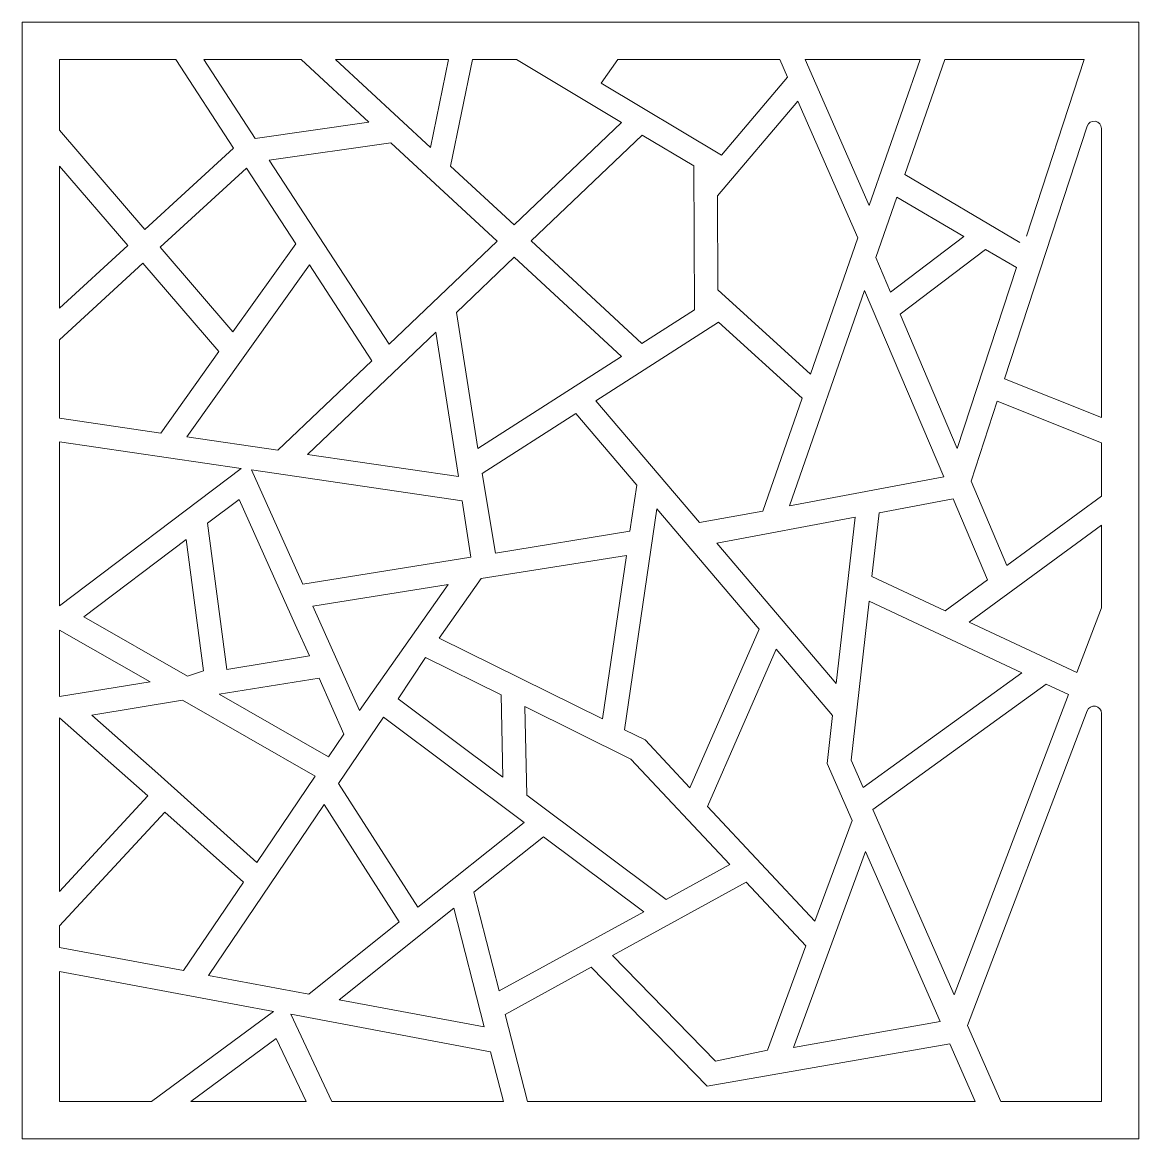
# Model space of a CAD drawing. Header units: centimetres. Extents: x -6.2 to 6.3, y -12.6 to 13.4.
# Drawn here: x -6.22 to 6.31, y -12.56 to -0.03 of the extents above; entities that cross this region are included whole.
import ezdxf

# ---------------------------------------------------------------- set-up
doc = ezdxf.new("R2010")
doc.units = ezdxf.units.CM
doc.header["$MEASUREMENT"] = 0
doc.layers.add('layer 1', color=7, linetype='Continuous')

msp = doc.modelspace()

# ---------------------------------------------------------------- linework, layer by layer
at = {"layer": 'layer 1', "color": 242, "lineweight": 9}
for points, knots in [([(-6.22407, -0.03221), (-6.22407, -0.03221), (6.30597, -0.03221), (6.30597, -0.03221), (6.30597, -0.03221), (6.30597, -0.03221), (6.30597, -12.56225), (6.30597, -12.56225), (6.30597, -12.56225), (6.30597, -12.56225), (-6.22407, -12.56225), (-6.22407, -12.56225), (-6.22407, -12.56225), (-6.22407, -12.56225), (-6.22407, -0.03221), (-6.22407, -0.03221)], [0, 0, 0, 0, 0.2, 0.2, 0.2, 0.2, 0.4, 0.4, 0.4, 0.4, 0.6, 0.6, 0.6, 0.6, 1, 1, 1, 1]), ([(-4.50072, -0.44987), (-4.50072, -0.44987), (-5.8064, -0.44987), (-5.8064, -0.44987), (-5.8064, -0.44987), (-5.8064, -0.44987), (-5.8064, -1.24283), (-5.8064, -1.24283), (-5.8064, -1.24283), (-5.8064, -1.24283), (-4.84776, -2.35795), (-4.84776, -2.35795), (-4.84776, -2.35795), (-4.84776, -2.35795), (-3.85373, -1.44424), (-3.85373, -1.44424), (-3.85373, -1.44424), (-3.85373, -1.44424), (-4.50072, -0.44987), (-4.50072, -0.44987)], [0, 0, 0, 0, 0.16666667, 0.16666667, 0.16666667, 0.16666667, 0.33333333, 0.33333333, 0.33333333, 0.33333333, 0.5, 0.5, 0.5, 0.5, 0.66666667, 0.66666667, 0.66666667, 0.66666667, 1, 1, 1, 1]), ([(-3.09546, -0.44987), (-3.09546, -0.44987), (-4.18722, -0.44987), (-4.18722, -0.44987), (-4.18722, -0.44987), (-4.18722, -0.44987), (-3.61131, -1.33506), (-3.61131, -1.33506), (-3.61131, -1.33506), (-3.61131, -1.33506), (-2.33503, -1.15436), (-2.33503, -1.15436), (-2.33503, -1.15436), (-2.33503, -1.15436), (-3.09546, -0.44987), (-3.09546, -0.44987)], [0, 0, 0, 0, 0.2, 0.2, 0.2, 0.2, 0.4, 0.4, 0.4, 0.4, 0.6, 0.6, 0.6, 0.6, 1, 1, 1, 1]), ([(-1.4389, -0.44987), (-1.4389, -0.44987), (-2.70891, -0.44987), (-2.70891, -0.44987), (-2.70891, -0.44987), (-2.70891, -0.44987), (-1.64357, -1.43685), (-1.64357, -1.43685), (-1.64357, -1.43685), (-1.64357, -1.43685), (-1.4389, -0.44987), (-1.4389, -0.44987)], [0, 0, 0, 0, 0.25, 0.25, 0.25, 0.25, 0.5, 0.5, 0.5, 0.5, 1, 1, 1, 1]), ([(-1.17059, -0.44987), (-1.17059, -0.44987), (-0.6789, -0.44987), (-0.6789, -0.44987), (-0.6789, -0.44987), (-0.6789, -0.44987), (0.50117, -1.15697), (0.50117, -1.15697), (0.50117, -1.15697), (0.50117, -1.15697), (-0.70451, -2.30681), (-0.70451, -2.30681), (-0.70451, -2.30681), (-0.70451, -2.30681), (-1.4185, -1.64532), (-1.4185, -1.64532), (-1.4185, -1.64532), (-1.4185, -1.64532), (-1.17059, -0.44987), (-1.17059, -0.44987)], [0, 0, 0, 0, 0.16666667, 0.16666667, 0.16666667, 0.16666667, 0.33333333, 0.33333333, 0.33333333, 0.33333333, 0.5, 0.5, 0.5, 0.5, 0.66666667, 0.66666667, 0.66666667, 0.66666667, 1, 1, 1, 1]), ([(0.46107, -0.44987), (0.46107, -0.44987), (2.27684, -0.44987), (2.27684, -0.44987), (2.27684, -0.44987), (2.27684, -0.44987), (2.36359, -0.64769), (2.36359, -0.64769), (2.36359, -0.64769), (2.36359, -0.64769), (1.62214, -1.5223), (1.62214, -1.5223), (1.62214, -1.5223), (1.62214, -1.5223), (0.27349, -0.71425), (0.27349, -0.71425), (0.27349, -0.71425), (0.27349, -0.71425), (0.46107, -0.44987), (0.46107, -0.44987)], [0, 0, 0, 0, 0.16666667, 0.16666667, 0.16666667, 0.16666667, 0.33333333, 0.33333333, 0.33333333, 0.33333333, 0.5, 0.5, 0.5, 0.5, 0.66666667, 0.66666667, 0.66666667, 0.66666667, 1, 1, 1, 1]), ([(3.85204, -0.44987), (3.85204, -0.44987), (2.56372, -0.44987), (2.56372, -0.44987), (2.56372, -0.44987), (2.56372, -0.44987), (3.28181, -2.08746), (3.28181, -2.08746), (3.28181, -2.08746), (3.28181, -2.08746), (3.85204, -0.44987), (3.85204, -0.44987)], [0, 0, 0, 0, 0.25, 0.25, 0.25, 0.25, 0.5, 0.5, 0.5, 0.5, 1, 1, 1, 1]), ([(5.04831, -2.43202), (5.04831, -2.43202), (5.69598, -0.44987), (5.69598, -0.44987), (5.69598, -0.44987), (5.69598, -0.44987), (4.13019, -0.44987), (4.13019, -0.44987), (4.13019, -0.44987), (4.13019, -0.44987), (3.68099, -1.73991), (3.68099, -1.73991), (3.68099, -1.73991), (3.68099, -1.73991), (4.97366, -2.50427), (4.97366, -2.50427)], [0, 0, 0, 0, 0.2, 0.2, 0.2, 0.2, 0.4, 0.4, 0.4, 0.4, 0.6, 0.6, 0.6, 0.6, 1, 1, 1, 1]), ([(3.1548, -2.45215), (3.1548, -2.45215), (2.48099, -0.91554), (2.48099, -0.91554), (2.48099, -0.91554), (2.48099, -0.91554), (1.57798, -1.98061), (1.57798, -1.98061), (1.57798, -1.98061), (1.57798, -1.98061), (1.58165, -3.035), (1.58165, -3.035), (1.58165, -3.035), (1.58165, -3.035), (2.62249, -3.9808), (2.62249, -3.9808), (2.62249, -3.9808), (2.62249, -3.9808), (3.1548, -2.45215), (3.1548, -2.45215)], [0, 0, 0, 0, 0.16666667, 0.16666667, 0.16666667, 0.16666667, 0.33333333, 0.33333333, 0.33333333, 0.33333333, 0.5, 0.5, 0.5, 0.5, 0.66666667, 0.66666667, 0.66666667, 0.66666667, 1, 1, 1, 1]), ([(5.8883, -1.2244), (5.8883, -1.2244), (5.8883, -4.46857), (5.8883, -4.46857), (5.8883, -4.46857), (5.8883, -4.46857), (4.80118, -4.03434), (4.80118, -4.03434), (4.80118, -4.03434), (4.80118, -4.03434), (5.72766, -1.19882), (5.72766, -1.19882), (5.72766, -1.19882), (5.74023, -1.16034), (5.77891, -1.1367), (5.81889, -1.14306), (5.81889, -1.14306), (5.85888, -1.14943), (5.8883, -1.18391), (5.8883, -1.2244)], [0, 0, 0, 0, 0.16666667, 0.16666667, 0.16666667, 0.16666667, 0.33333333, 0.33333333, 0.33333333, 0.33333333, 0.5, 0.5, 0.5, 0.5, 0.66666667, 0.66666667, 0.66666667, 0.66666667, 1, 1, 1, 1]), ([(0.73496, -1.297), (0.73496, -1.297), (1.31412, -1.64405), (1.31412, -1.64405), (1.31412, -1.64405), (1.31412, -1.64405), (1.31971, -3.25809), (1.31971, -3.25809), (1.31971, -3.25809), (1.31971, -3.25809), (0.73015, -3.63594), (0.73015, -3.63594), (0.73015, -3.63594), (0.73015, -3.63594), (-0.51142, -2.48568), (-0.51142, -2.48568), (-0.51142, -2.48568), (-0.51142, -2.48568), (0.73496, -1.297), (0.73496, -1.297)], [0, 0, 0, 0, 0.16666667, 0.16666667, 0.16666667, 0.16666667, 0.33333333, 0.33333333, 0.33333333, 0.33333333, 0.5, 0.5, 0.5, 0.5, 0.66666667, 0.66666667, 0.66666667, 0.66666667, 1, 1, 1, 1]), ([(-2.08653, -1.38452), (-2.08653, -1.38452), (-0.89497, -2.48843), (-0.89497, -2.48843), (-0.89497, -2.48843), (-0.89497, -2.48843), (-2.1081, -3.64544), (-2.1081, -3.64544), (-2.1081, -3.64544), (-2.1081, -3.64544), (-3.45323, -1.57802), (-3.45323, -1.57802), (-3.45323, -1.57802), (-3.45323, -1.57802), (-2.08653, -1.38452), (-2.08653, -1.38452)], [0, 0, 0, 0, 0.2, 0.2, 0.2, 0.2, 0.4, 0.4, 0.4, 0.4, 0.6, 0.6, 0.6, 0.6, 1, 1, 1, 1]), ([(-5.8064, -1.64583), (-5.8064, -1.64583), (-5.8064, -3.23913), (-5.8064, -3.23913), (-5.8064, -3.23913), (-5.8064, -3.23913), (-5.04126, -2.53579), (-5.04126, -2.53579), (-5.04126, -2.53579), (-5.04126, -2.53579), (-5.8064, -1.64583), (-5.8064, -1.64583)], [0, 0, 0, 0, 0.25, 0.25, 0.25, 0.25, 0.5, 0.5, 0.5, 0.5, 1, 1, 1, 1]), ([(-3.15578, -2.51694), (-3.15578, -2.51694), (-3.70846, -1.66755), (-3.70846, -1.66755), (-3.70846, -1.66755), (-3.70846, -1.66755), (-4.67641, -2.55731), (-4.67641, -2.55731), (-4.67641, -2.55731), (-4.67641, -2.55731), (-3.86015, -3.50683), (-3.86015, -3.50683), (-3.86015, -3.50683), (-3.86015, -3.50683), (-3.15578, -2.51694), (-3.15578, -2.51694)], [0, 0, 0, 0, 0.2, 0.2, 0.2, 0.2, 0.4, 0.4, 0.4, 0.4, 0.6, 0.6, 0.6, 0.6, 1, 1, 1, 1]), ([(3.52144, -3.06018), (3.52144, -3.06018), (3.35631, -2.6723), (3.35631, -2.6723), (3.35631, -2.6723), (3.35631, -2.6723), (3.59286, -1.99295), (3.59286, -1.99295), (3.59286, -1.99295), (3.59286, -1.99295), (4.34233, -2.43615), (4.34233, -2.43615), (4.34233, -2.43615), (4.34233, -2.43615), (3.52144, -3.06018), (3.52144, -3.06018)], [0, 0, 0, 0, 0.2, 0.2, 0.2, 0.2, 0.4, 0.4, 0.4, 0.4, 0.6, 0.6, 0.6, 0.6, 1, 1, 1, 1]), ([(3.6276, -3.30948), (3.6276, -3.30948), (4.26923, -4.8165), (4.26923, -4.8165), (4.26923, -4.8165), (4.26923, -4.8165), (4.93287, -2.78536), (4.93287, -2.78536), (4.93287, -2.78536), (4.93287, -2.78536), (4.58646, -2.58057), (4.58646, -2.58057), (4.58646, -2.58057), (4.58646, -2.58057), (3.6276, -3.30948), (3.6276, -3.30948)], [0, 0, 0, 0, 0.2, 0.2, 0.2, 0.2, 0.4, 0.4, 0.4, 0.4, 0.6, 0.6, 0.6, 0.6, 1, 1, 1, 1]), ([(-5.8064, -3.59601), (-5.8064, -3.59601), (-4.86991, -2.73514), (-4.86991, -2.73514), (-4.86991, -2.73514), (-4.86991, -2.73514), (-4.01707, -3.72725), (-4.01707, -3.72725), (-4.01707, -3.72725), (-4.01707, -3.72725), (-4.66788, -4.64186), (-4.66788, -4.64186), (-4.66788, -4.64186), (-4.66788, -4.64186), (-5.8064, -4.47515), (-5.8064, -4.47515), (-5.8064, -4.47515), (-5.8064, -4.47515), (-5.8064, -3.59601), (-5.8064, -3.59601)], [0, 0, 0, 0, 0.16666667, 0.16666667, 0.16666667, 0.16666667, 0.33333333, 0.33333333, 0.33333333, 0.33333333, 0.5, 0.5, 0.5, 0.5, 0.66666667, 0.66666667, 0.66666667, 0.66666667, 1, 1, 1, 1]), ([(-3.00179, -2.75372), (-3.00179, -2.75372), (-2.30157, -3.8299), (-2.30157, -3.8299), (-2.30157, -3.8299), (-2.30157, -3.8299), (-3.35455, -4.83417), (-3.35455, -4.83417), (-3.35455, -4.83417), (-3.35455, -4.83417), (-4.37585, -4.68461), (-4.37585, -4.68461), (-4.37585, -4.68461), (-4.37585, -4.68461), (-3.00179, -2.75372), (-3.00179, -2.75372)], [0, 0, 0, 0, 0.2, 0.2, 0.2, 0.2, 0.4, 0.4, 0.4, 0.4, 0.6, 0.6, 0.6, 0.6, 1, 1, 1, 1]), ([(-1.35201, -3.28739), (-1.35201, -3.28739), (-0.70187, -2.66731), (-0.70187, -2.66731), (-0.70187, -2.66731), (-0.70187, -2.66731), (0.50172, -3.78236), (0.50172, -3.78236), (0.50172, -3.78236), (0.50172, -3.78236), (-1.11281, -4.81713), (-1.11281, -4.81713), (-1.11281, -4.81713), (-1.11281, -4.81713), (-1.35201, -3.28739), (-1.35201, -3.28739)], [0, 0, 0, 0, 0.2, 0.2, 0.2, 0.2, 0.4, 0.4, 0.4, 0.4, 0.6, 0.6, 0.6, 0.6, 1, 1, 1, 1]), ([(2.38616, -5.45828), (2.38616, -5.45828), (3.22784, -3.04123), (3.22784, -3.04123), (3.22784, -3.04123), (3.22784, -3.04123), (4.11833, -5.13262), (4.11833, -5.13262), (4.11833, -5.13262), (4.11833, -5.13262), (2.38616, -5.45828), (2.38616, -5.45828)], [0, 0, 0, 0, 0.25, 0.25, 0.25, 0.25, 0.5, 0.5, 0.5, 0.5, 1, 1, 1, 1]), ([(-3.0245, -4.88245), (-3.0245, -4.88245), (-1.32964, -5.13058), (-1.32964, -5.13058), (-1.32964, -5.13058), (-1.32964, -5.13058), (-1.58344, -3.5081), (-1.58344, -3.5081), (-1.58344, -3.5081), (-1.58344, -3.5081), (-3.0245, -4.88245), (-3.0245, -4.88245)], [0, 0, 0, 0, 0.25, 0.25, 0.25, 0.25, 0.5, 0.5, 0.5, 0.5, 1, 1, 1, 1]), ([(2.08665, -5.51958), (2.08665, -5.51958), (2.52859, -4.25044), (2.52859, -4.25044), (2.52859, -4.25044), (2.52859, -4.25044), (1.58951, -3.3972), (1.58951, -3.3972), (1.58951, -3.3972), (1.58951, -3.3972), (0.21332, -4.27925), (0.21332, -4.27925), (0.21332, -4.27925), (0.21332, -4.27925), (1.37617, -5.64778), (1.37617, -5.64778), (1.37617, -5.64778), (1.37617, -5.64778), (2.08665, -5.51958), (2.08665, -5.51958)], [0, 0, 0, 0, 0.16666667, 0.16666667, 0.16666667, 0.16666667, 0.33333333, 0.33333333, 0.33333333, 0.33333333, 0.5, 0.5, 0.5, 0.5, 0.66666667, 0.66666667, 0.66666667, 0.66666667, 1, 1, 1, 1]), ([(5.8883, -4.7515), (5.8883, -4.7515), (5.8883, -5.3515), (5.8883, -5.3515), (5.8883, -5.3515), (5.8883, -5.3515), (4.82787, -6.12846), (4.82787, -6.12846), (4.82787, -6.12846), (4.82787, -6.12846), (4.42559, -5.18374), (4.42559, -5.18374), (4.42559, -5.18374), (4.42559, -5.18374), (4.71946, -4.28452), (4.71946, -4.28452), (4.71946, -4.28452), (4.71946, -4.28452), (5.8883, -4.7515), (5.8883, -4.7515)], [0, 0, 0, 0, 0.16666667, 0.16666667, 0.16666667, 0.16666667, 0.33333333, 0.33333333, 0.33333333, 0.33333333, 0.5, 0.5, 0.5, 0.5, 0.66666667, 0.66666667, 0.66666667, 0.66666667, 1, 1, 1, 1]), ([(-1.06421, -5.09798), (-1.06421, -5.09798), (-0.00989, -4.42226), (-0.00989, -4.42226), (-0.00989, -4.42226), (-0.00989, -4.42226), (0.67245, -5.22533), (0.67245, -5.22533), (0.67245, -5.22533), (0.67245, -5.22533), (0.59625, -5.74523), (0.59625, -5.74523), (0.59625, -5.74523), (0.59625, -5.74523), (-0.91449, -5.98959), (-0.91449, -5.98959), (-0.91449, -5.98959), (-0.91449, -5.98959), (-1.06421, -5.09798), (-1.06421, -5.09798)], [0, 0, 0, 0, 0.16666667, 0.16666667, 0.16666667, 0.16666667, 0.33333333, 0.33333333, 0.33333333, 0.33333333, 0.5, 0.5, 0.5, 0.5, 0.66666667, 0.66666667, 0.66666667, 0.66666667, 1, 1, 1, 1]), ([(-5.8064, -4.7407), (-5.8064, -4.7407), (-5.8064, -6.58138), (-5.8064, -6.58138), (-5.8064, -6.58138), (-5.8064, -6.58138), (-3.76771, -5.03917), (-3.76771, -5.03917), (-3.76771, -5.03917), (-3.76771, -5.03917), (-5.8064, -4.7407), (-5.8064, -4.7407)], [0, 0, 0, 0, 0.25, 0.25, 0.25, 0.25, 0.5, 0.5, 0.5, 0.5, 1, 1, 1, 1]), ([(-1.28722, -5.40235), (-1.28722, -5.40235), (-3.6525, -5.05602), (-3.6525, -5.05602), (-3.6525, -5.05602), (-3.6525, -5.05602), (-3.07581, -6.33905), (-3.07581, -6.33905), (-3.07581, -6.33905), (-3.07581, -6.33905), (-1.18842, -6.03387), (-1.18842, -6.03387), (-1.18842, -6.03387), (-1.18842, -6.03387), (-1.28722, -5.40235), (-1.28722, -5.40235)], [0, 0, 0, 0, 0.2, 0.2, 0.2, 0.2, 0.4, 0.4, 0.4, 0.4, 0.6, 0.6, 0.6, 0.6, 1, 1, 1, 1]), ([(-3.34134, -6.3891), (-3.34134, -6.3891), (-3.15986, -6.79279), (-3.15986, -6.79279), (-3.15986, -6.79279), (-3.15986, -6.79279), (-3.00227, -7.14351), (-3.00227, -7.14351), (-3.00227, -7.14351), (-3.00227, -7.14351), (-3.92893, -7.2944), (-3.92893, -7.2944), (-3.92893, -7.2944), (-3.92893, -7.2944), (-4.14445, -5.65353), (-4.14445, -5.65353), (-4.14445, -5.65353), (-4.14445, -5.65353), (-3.79183, -5.38681), (-3.79183, -5.38681), (-3.79183, -5.38681), (-3.79183, -5.38681), (-3.34134, -6.3891), (-3.34134, -6.3891)], [0, 0, 0, 0, 0.14285714, 0.14285714, 0.14285714, 0.14285714, 0.28571429, 0.28571429, 0.28571429, 0.28571429, 0.42857143, 0.42857143, 0.42857143, 0.42857143, 0.57142857, 0.57142857, 0.57142857, 0.57142857, 0.71428571, 0.71428571, 0.71428571, 0.71428571, 1, 1, 1, 1]), ([(4.1323, -6.63816), (4.1323, -6.63816), (3.31108, -6.25371), (3.31108, -6.25371), (3.31108, -6.25371), (3.31108, -6.25371), (3.39242, -5.53639), (3.39242, -5.53639), (3.39242, -5.53639), (3.39242, -5.53639), (4.22371, -5.38021), (4.22371, -5.38021), (4.22371, -5.38021), (4.22371, -5.38021), (4.61026, -6.28796), (4.61026, -6.28796), (4.61026, -6.28796), (4.61026, -6.28796), (4.1323, -6.63816), (4.1323, -6.63816)], [0, 0, 0, 0, 0.16666667, 0.16666667, 0.16666667, 0.16666667, 0.33333333, 0.33333333, 0.33333333, 0.33333333, 0.5, 0.5, 0.5, 0.5, 0.66666667, 0.66666667, 0.66666667, 0.66666667, 1, 1, 1, 1]), ([(0.53531, -7.97296), (0.53531, -7.97296), (0.76566, -8.08697), (0.76566, -8.08697), (0.76566, -8.08697), (0.76566, -8.08697), (1.26925, -8.62443), (1.26925, -8.62443), (1.26925, -8.62443), (1.26925, -8.62443), (2.04765, -6.84378), (2.04765, -6.84378), (2.04765, -6.84378), (2.04765, -6.84378), (0.89888, -5.49187), (0.89888, -5.49187), (0.89888, -5.49187), (0.89888, -5.49187), (0.53531, -7.97296), (0.53531, -7.97296)], [0, 0, 0, 0, 0.16666667, 0.16666667, 0.16666667, 0.16666667, 0.33333333, 0.33333333, 0.33333333, 0.33333333, 0.5, 0.5, 0.5, 0.5, 0.66666667, 0.66666667, 0.66666667, 0.66666667, 1, 1, 1, 1]), ([(3.12222, -5.5872), (3.12222, -5.5872), (1.57233, -5.87862), (1.57233, -5.87862), (1.57233, -5.87862), (1.57233, -5.87862), (2.91056, -7.45355), (2.91056, -7.45355), (2.91056, -7.45355), (2.91056, -7.45355), (3.12222, -5.5872), (3.12222, -5.5872)], [0, 0, 0, 0, 0.25, 0.25, 0.25, 0.25, 0.5, 0.5, 0.5, 0.5, 1, 1, 1, 1]), ([(5.8883, -6.60342), (5.8883, -6.60342), (5.8883, -5.6772), (5.8883, -5.6772), (5.8883, -5.6772), (5.8883, -5.6772), (4.40349, -6.76507), (4.40349, -6.76507), (4.40349, -6.76507), (4.40349, -6.76507), (5.61139, -7.33048), (5.61139, -7.33048), (5.61139, -7.33048), (5.61139, -7.33048), (5.8883, -6.60342), (5.8883, -6.60342)], [0, 0, 0, 0, 0.2, 0.2, 0.2, 0.2, 0.4, 0.4, 0.4, 0.4, 0.6, 0.6, 0.6, 0.6, 1, 1, 1, 1]), ([(-4.37096, -7.37118), (-4.37096, -7.37118), (-4.19158, -7.31198), (-4.19158, -7.31198), (-4.19158, -7.31198), (-4.19158, -7.31198), (-4.38543, -5.8359), (-4.38543, -5.8359), (-4.38543, -5.8359), (-4.38543, -5.8359), (-5.5353, -6.70571), (-5.5353, -6.70571), (-5.5353, -6.70571), (-5.5353, -6.70571), (-4.37096, -7.37118), (-4.37096, -7.37118)], [0, 0, 0, 0, 0.2, 0.2, 0.2, 0.2, 0.4, 0.4, 0.4, 0.4, 0.6, 0.6, 0.6, 0.6, 1, 1, 1, 1]), ([(-1.07541, -6.27516), (-1.07541, -6.27516), (-1.54491, -6.94362), (-1.54491, -6.94362), (-1.54491, -6.94362), (-1.54491, -6.94362), (0.28773, -7.85052), (0.28773, -7.85052), (0.28773, -7.85052), (0.28773, -7.85052), (0.55622, -6.01825), (0.55622, -6.01825), (0.55622, -6.01825), (0.55622, -6.01825), (-1.07541, -6.27516), (-1.07541, -6.27516)], [0, 0, 0, 0, 0.2, 0.2, 0.2, 0.2, 0.4, 0.4, 0.4, 0.4, 0.6, 0.6, 0.6, 0.6, 1, 1, 1, 1]), ([(-2.43814, -7.75789), (-2.43814, -7.75789), (-1.4428, -6.34117), (-1.4428, -6.34117), (-1.4428, -6.34117), (-1.4428, -6.34117), (-2.96425, -6.58718), (-2.96425, -6.58718), (-2.96425, -6.58718), (-2.96425, -6.58718), (-2.43814, -7.75789), (-2.43814, -7.75789)], [0, 0, 0, 0, 0.25, 0.25, 0.25, 0.25, 0.5, 0.5, 0.5, 0.5, 1, 1, 1, 1]), ([(3.27985, -6.52915), (3.27985, -6.52915), (3.07753, -8.3122), (3.07753, -8.3122), (3.07753, -8.3122), (3.07753, -8.3122), (3.21255, -8.62006), (3.21255, -8.62006), (3.21255, -8.62006), (3.21255, -8.62006), (4.99552, -7.33226), (4.99552, -7.33226), (4.99552, -7.33226), (4.99552, -7.33226), (3.27985, -6.52915), (3.27985, -6.52915)], [0, 0, 0, 0, 0.2, 0.2, 0.2, 0.2, 0.4, 0.4, 0.4, 0.4, 0.6, 0.6, 0.6, 0.6, 1, 1, 1, 1]), ([(-5.8064, -7.60006), (-5.8064, -7.60006), (-4.78942, -7.43455), (-4.78942, -7.43455), (-4.78942, -7.43455), (-4.78942, -7.43455), (-5.8064, -6.85331), (-5.8064, -6.85331), (-5.8064, -6.85331), (-5.8064, -6.85331), (-5.8064, -7.60006), (-5.8064, -7.60006)], [0, 0, 0, 0, 0.25, 0.25, 0.25, 0.25, 0.5, 0.5, 0.5, 0.5, 1, 1, 1, 1]), ([(2.80848, -8.35294), (2.80848, -8.35294), (2.86991, -7.81142), (2.86991, -7.81142), (2.86991, -7.81142), (2.86991, -7.81142), (2.23694, -7.06649), (2.23694, -7.06649), (2.23694, -7.06649), (2.23694, -7.06649), (1.46474, -8.83311), (1.46474, -8.83311), (1.46474, -8.83311), (1.46474, -8.83311), (2.67242, -10.12201), (2.67242, -10.12201), (2.67242, -10.12201), (2.67242, -10.12201), (3.08861, -8.99146), (3.08861, -8.99146), (3.08861, -8.99146), (3.08861, -8.99146), (2.80848, -8.35294), (2.80848, -8.35294)], [0, 0, 0, 0, 0.14285714, 0.14285714, 0.14285714, 0.14285714, 0.28571429, 0.28571429, 0.28571429, 0.28571429, 0.42857143, 0.42857143, 0.42857143, 0.42857143, 0.57142857, 0.57142857, 0.57142857, 0.57142857, 0.71428571, 0.71428571, 0.71428571, 0.71428571, 1, 1, 1, 1]), ([(-2.00629, -7.62639), (-2.00629, -7.62639), (-1.69975, -7.16006), (-1.69975, -7.16006), (-1.69975, -7.16006), (-1.69975, -7.16006), (-0.84981, -7.58063), (-0.84981, -7.58063), (-0.84981, -7.58063), (-0.84981, -7.58063), (-0.82951, -8.50625), (-0.82951, -8.50625), (-0.82951, -8.50625), (-0.82951, -8.50625), (-2.00629, -7.62639), (-2.00629, -7.62639)], [0, 0, 0, 0, 0.2, 0.2, 0.2, 0.2, 0.4, 0.4, 0.4, 0.4, 0.6, 0.6, 0.6, 0.6, 1, 1, 1, 1]), ([(-2.61614, -8.02052), (-2.61614, -8.02052), (-2.89348, -7.39187), (-2.89348, -7.39187), (-2.89348, -7.39187), (-2.89348, -7.39187), (-4.01508, -7.5746), (-4.01508, -7.5746), (-4.01508, -7.5746), (-4.01508, -7.5746), (-2.78887, -8.27538), (-2.78887, -8.27538), (-2.78887, -8.27538), (-2.78887, -8.27538), (-2.61614, -8.02052), (-2.61614, -8.02052)], [0, 0, 0, 0, 0.2, 0.2, 0.2, 0.2, 0.4, 0.4, 0.4, 0.4, 0.6, 0.6, 0.6, 0.6, 1, 1, 1, 1]), ([(5.51761, -7.57663), (5.51761, -7.57663), (4.23361, -10.9478), (4.23361, -10.9478), (4.23361, -10.9478), (4.23361, -10.9478), (3.32051, -8.86616), (3.32051, -8.86616), (3.32051, -8.86616), (3.32051, -8.86616), (5.26782, -7.4597), (5.26782, -7.4597), (5.26782, -7.4597), (5.26782, -7.4597), (5.51761, -7.57663), (5.51761, -7.57663)], [0, 0, 0, 0, 0.2, 0.2, 0.2, 0.2, 0.4, 0.4, 0.4, 0.4, 0.6, 0.6, 0.6, 0.6, 1, 1, 1, 1]), ([(-4.42705, -7.64171), (-4.42705, -7.64171), (-5.44535, -7.80745), (-5.44535, -7.80745), (-5.44535, -7.80745), (-5.44535, -7.80745), (-4.70296, -8.46435), (-4.70296, -8.46435), (-4.70296, -8.46435), (-4.70296, -8.46435), (-3.59369, -9.46258), (-3.59369, -9.46258), (-3.59369, -9.46258), (-3.59369, -9.46258), (-2.93666, -8.49348), (-2.93666, -8.49348), (-2.93666, -8.49348), (-2.93666, -8.49348), (-4.42705, -7.64171), (-4.42705, -7.64171)], [0, 0, 0, 0, 0.16666667, 0.16666667, 0.16666667, 0.16666667, 0.33333333, 0.33333333, 0.33333333, 0.33333333, 0.5, 0.5, 0.5, 0.5, 0.66666667, 0.66666667, 0.66666667, 0.66666667, 1, 1, 1, 1]), ([(1.71646, -9.48593), (1.71646, -9.48593), (0.6065, -8.30133), (0.6065, -8.30133), (0.6065, -8.30133), (0.6065, -8.30133), (-0.58413, -7.71213), (-0.58413, -7.71213), (-0.58413, -7.71213), (-0.58413, -7.71213), (-0.56237, -8.70597), (-0.56237, -8.70597), (-0.56237, -8.70597), (-0.56237, -8.70597), (1.00339, -9.87663), (1.00339, -9.87663), (1.00339, -9.87663), (1.00339, -9.87663), (1.71646, -9.48593), (1.71646, -9.48593)], [0, 0, 0, 0, 0.16666667, 0.16666667, 0.16666667, 0.16666667, 0.33333333, 0.33333333, 0.33333333, 0.33333333, 0.5, 0.5, 0.5, 0.5, 0.66666667, 0.66666667, 0.66666667, 0.66666667, 1, 1, 1, 1]), ([(4.7586, -12.14458), (4.7586, -12.14458), (4.38412, -11.29085), (4.38412, -11.29085), (4.38412, -11.29085), (4.38412, -11.29085), (5.72897, -7.75994), (5.72897, -7.75994), (5.72897, -7.75994), (5.74312, -7.72281), (5.78176, -7.70106), (5.82085, -7.70825), (5.82085, -7.70825), (5.85993, -7.71544), (5.8883, -7.74951), (5.8883, -7.78925), (5.8883, -7.78925), (5.8883, -7.78925), (5.8883, -12.14458), (5.8883, -12.14458), (5.8883, -12.14458), (5.8883, -12.14458), (4.7586, -12.14458), (4.7586, -12.14458)], [0, 0, 0, 0, 0.14285714, 0.14285714, 0.14285714, 0.14285714, 0.28571429, 0.28571429, 0.28571429, 0.28571429, 0.42857143, 0.42857143, 0.42857143, 0.42857143, 0.57142857, 0.57142857, 0.57142857, 0.57142857, 0.71428571, 0.71428571, 0.71428571, 0.71428571, 1, 1, 1, 1]), ([(-5.8064, -7.83876), (-5.8064, -7.83876), (-5.8064, -9.78697), (-5.8064, -9.78697), (-5.8064, -9.78697), (-5.8064, -9.78697), (-4.81504, -8.71594), (-4.81504, -8.71594), (-4.81504, -8.71594), (-4.81504, -8.71594), (-5.8064, -7.83876), (-5.8064, -7.83876)], [0, 0, 0, 0, 0.25, 0.25, 0.25, 0.25, 0.5, 0.5, 0.5, 0.5, 1, 1, 1, 1]), ([(-1.7861, -9.96429), (-1.7861, -9.96429), (-0.59178, -9.01199), (-0.59178, -9.01199), (-0.59178, -9.01199), (-0.59178, -9.01199), (-2.17059, -7.83157), (-2.17059, -7.83157), (-2.17059, -7.83157), (-2.17059, -7.83157), (-2.67461, -8.57512), (-2.67461, -8.57512), (-2.67461, -8.57512), (-2.67461, -8.57512), (-1.7861, -9.96429), (-1.7861, -9.96429)], [0, 0, 0, 0, 0.2, 0.2, 0.2, 0.2, 0.4, 0.4, 0.4, 0.4, 0.6, 0.6, 0.6, 0.6, 1, 1, 1, 1]), ([(-3.00914, -10.93935), (-3.00914, -10.93935), (-1.99268, -10.12891), (-1.99268, -10.12891), (-1.99268, -10.12891), (-1.99268, -10.12891), (-2.83509, -8.81182), (-2.83509, -8.81182), (-2.83509, -8.81182), (-2.83509, -8.81182), (-4.13475, -10.72908), (-4.13475, -10.72908), (-4.13475, -10.72908), (-4.13475, -10.72908), (-3.00914, -10.93935), (-3.00914, -10.93935)], [0, 0, 0, 0, 0.2, 0.2, 0.2, 0.2, 0.4, 0.4, 0.4, 0.4, 0.6, 0.6, 0.6, 0.6, 1, 1, 1, 1]), ([(-5.8064, -10.41679), (-5.8064, -10.41679), (-5.8064, -10.17373), (-5.8064, -10.17373), (-5.8064, -10.17373), (-5.8064, -10.17373), (-4.6246, -8.89696), (-4.6246, -8.89696), (-4.6246, -8.89696), (-4.6246, -8.89696), (-3.7423, -9.68181), (-3.7423, -9.68181), (-3.7423, -9.68181), (-3.7423, -9.68181), (-4.41655, -10.67645), (-4.41655, -10.67645), (-4.41655, -10.67645), (-4.41655, -10.67645), (-5.8064, -10.41679), (-5.8064, -10.41679)], [0, 0, 0, 0, 0.16666667, 0.16666667, 0.16666667, 0.16666667, 0.33333333, 0.33333333, 0.33333333, 0.33333333, 0.5, 0.5, 0.5, 0.5, 0.66666667, 0.66666667, 0.66666667, 0.66666667, 1, 1, 1, 1]), ([(0.7502, -10.01536), (0.7502, -10.01536), (-0.37433, -9.17458), (-0.37433, -9.17458), (-0.37433, -9.17458), (-0.37433, -9.17458), (-1.15511, -9.79711), (-1.15511, -9.79711), (-1.15511, -9.79711), (-1.15511, -9.79711), (-0.87165, -10.90392), (-0.87165, -10.90392), (-0.87165, -10.90392), (-0.87165, -10.90392), (0.7502, -10.01536), (0.7502, -10.01536)], [0, 0, 0, 0, 0.2, 0.2, 0.2, 0.2, 0.4, 0.4, 0.4, 0.4, 0.6, 0.6, 0.6, 0.6, 1, 1, 1, 1]), ([(3.24085, -9.3385), (3.24085, -9.3385), (2.43143, -11.53737), (2.43143, -11.53737), (2.43143, -11.53737), (2.43143, -11.53737), (4.07882, -11.24889), (4.07882, -11.24889), (4.07882, -11.24889), (4.07882, -11.24889), (3.24085, -9.3385), (3.24085, -9.3385)], [0, 0, 0, 0, 0.25, 0.25, 0.25, 0.25, 0.5, 0.5, 0.5, 0.5, 1, 1, 1, 1]), ([(2.5709, -10.39793), (2.5709, -10.39793), (1.90191, -9.68391), (1.90191, -9.68391), (1.90191, -9.68391), (1.90191, -9.68391), (0.40065, -10.50635), (0.40065, -10.50635), (0.40065, -10.50635), (0.40065, -10.50635), (1.5556, -11.69218), (1.5556, -11.69218), (1.5556, -11.69218), (1.5556, -11.69218), (2.13954, -11.56976), (2.13954, -11.56976), (2.13954, -11.56976), (2.13954, -11.56976), (2.5709, -10.39793), (2.5709, -10.39793)], [0, 0, 0, 0, 0.16666667, 0.16666667, 0.16666667, 0.16666667, 0.33333333, 0.33333333, 0.33333333, 0.33333333, 0.5, 0.5, 0.5, 0.5, 0.66666667, 0.66666667, 0.66666667, 0.66666667, 1, 1, 1, 1]), ([(-2.66772, -11.0032), (-2.66772, -11.0032), (-1.03957, -11.30735), (-1.03957, -11.30735), (-1.03957, -11.30735), (-1.03957, -11.30735), (-1.38028, -9.97667), (-1.38028, -9.97667), (-1.38028, -9.97667), (-1.38028, -9.97667), (-2.66772, -11.0032), (-2.66772, -11.0032)], [0, 0, 0, 0, 0.25, 0.25, 0.25, 0.25, 0.5, 0.5, 0.5, 0.5, 1, 1, 1, 1]), ([(-0.80442, -11.16665), (-0.80442, -11.16665), (-0.55398, -12.14458), (-0.55398, -12.14458), (-0.55398, -12.14458), (-0.55398, -12.14458), (4.47169, -12.14458), (4.47169, -12.14458), (4.47169, -12.14458), (4.47169, -12.14458), (4.18743, -11.49655), (4.18743, -11.49655), (4.18743, -11.49655), (4.18743, -11.49655), (1.46306, -11.97354), (1.46306, -11.97354), (1.46306, -11.97354), (1.46306, -11.97354), (0.16156, -10.63741), (0.16156, -10.63741), (0.16156, -10.63741), (0.16156, -10.63741), (-0.80442, -11.16665), (-0.80442, -11.16665)], [0, 0, 0, 0, 0.14285714, 0.14285714, 0.14285714, 0.14285714, 0.28571429, 0.28571429, 0.28571429, 0.28571429, 0.42857143, 0.42857143, 0.42857143, 0.42857143, 0.57142857, 0.57142857, 0.57142857, 0.57142857, 0.71428571, 0.71428571, 0.71428571, 0.71428571, 1, 1, 1, 1]), ([(-5.8064, -10.68406), (-5.8064, -10.68406), (-5.8064, -12.14458), (-5.8064, -12.14458), (-5.8064, -12.14458), (-5.8064, -12.14458), (-4.77333, -12.14458), (-4.77333, -12.14458), (-4.77333, -12.14458), (-4.77333, -12.14458), (-3.4031, -11.13306), (-3.4031, -11.13306), (-3.4031, -11.13306), (-3.4031, -11.13306), (-5.8064, -10.68406), (-5.8064, -10.68406)], [0, 0, 0, 0, 0.2, 0.2, 0.2, 0.2, 0.4, 0.4, 0.4, 0.4, 0.6, 0.6, 0.6, 0.6, 1, 1, 1, 1]), ([(-3.21215, -11.16588), (-3.21215, -11.16588), (-2.74838, -12.14458), (-2.74838, -12.14458), (-2.74838, -12.14458), (-2.74838, -12.14458), (-0.82515, -12.14458), (-0.82515, -12.14458), (-0.82515, -12.14458), (-0.82515, -12.14458), (-0.96763, -11.58813), (-0.96763, -11.58813), (-0.96763, -11.58813), (-0.96763, -11.58813), (-3.21215, -11.16588), (-3.21215, -11.16588)], [0, 0, 0, 0, 0.2, 0.2, 0.2, 0.2, 0.4, 0.4, 0.4, 0.4, 0.6, 0.6, 0.6, 0.6, 1, 1, 1, 1]), ([(-4.33099, -12.14451), (-4.33099, -12.14451), (-3.37385, -11.43799), (-3.37385, -11.43799), (-3.37385, -11.43799), (-3.37385, -11.43799), (-3.03909, -12.14459), (-3.03909, -12.14459), (-3.03909, -12.14459), (-3.03909, -12.14459), (-4.33099, -12.14451), (-4.33099, -12.14451)], [0, 0, 0, 0, 0.25, 0.25, 0.25, 0.25, 0.5, 0.5, 0.5, 0.5, 1, 1, 1, 1])]:
    msp.add_open_spline(points, degree=3, knots=knots, dxfattribs=at)

doc.saveas('drawing.dxf')
